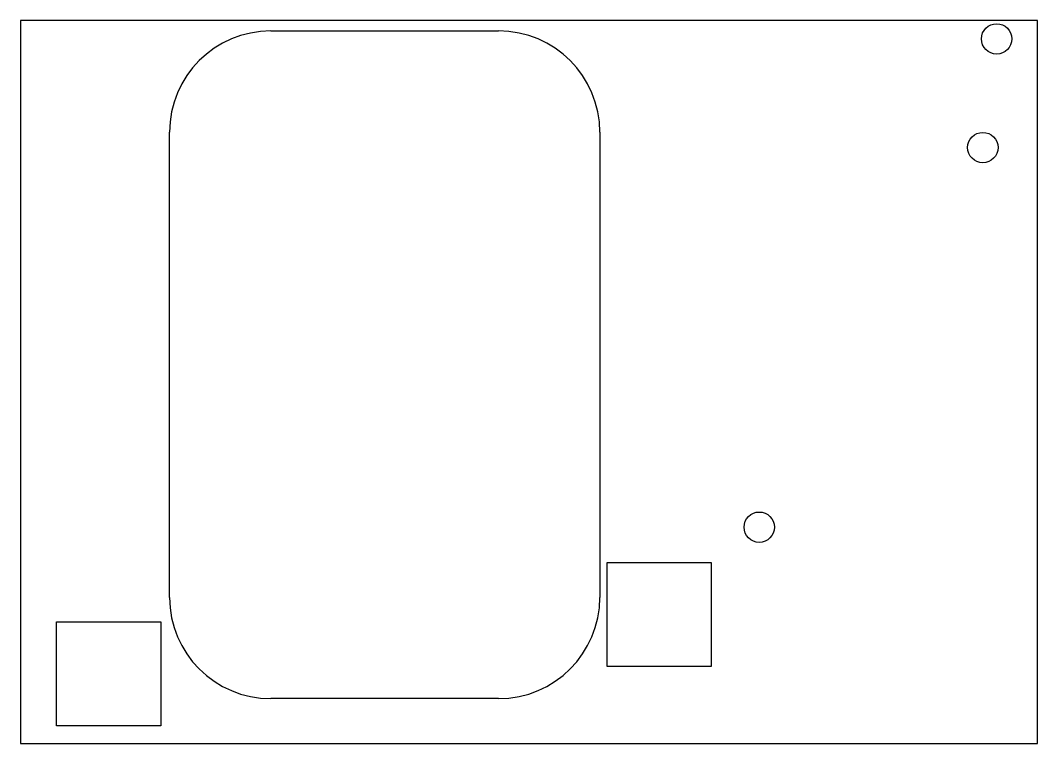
# Model space of a CAD drawing. Header units: millimetres. Extents: x 55 to 155, y 113 to 184.
import ezdxf

# ---------------------------------------------------------------- set-up
doc = ezdxf.new("R2010")
doc.units = ezdxf.units.MM
doc.layers.add('View', color=7, linetype='CONTINUOUS')

msp = doc.modelspace()

# ---------------------------------------------------------------- linework, layer by layer
at = {"layer": 'View'}
for p, q in [((54.75, 184.25), (54.75, 112.75)), ((155.25, 184.25), (54.75, 184.25)), ((155.25, 112.75), (155.25, 184.25)), ((79.487944, 183.2), (102, 183.2)), ((69.487944, 127.207649), (69.487944, 173.2)), ((112, 173.2), (112, 127.207649)), ((112.711293, 130.67308), (123.011293, 130.67308)), ((112.711293, 120.37308), (112.711293, 130.67308)), ((123.011293, 130.67308), (123.011293, 120.37308)), ((58.33, 124.8), (68.63, 124.8)), ((58.33, 114.5), (58.33, 124.8)), ((68.63, 124.8), (68.63, 114.5)), ((123.011293, 120.37308), (112.711293, 120.37308)), ((102, 117.207649), (79.487944, 117.207649)), ((68.63, 114.5), (58.33, 114.5)), ((54.75, 112.75), (155.25, 112.75))]:
    msp.add_line(p, q, dxfattribs=at)
for centre in [(151.198246, 182.417332), (149.835087, 171.674417), (127.746037, 134.149351)]:
    msp.add_circle(centre, 1.5, dxfattribs=at)
for centre, start, end in [((79.487944, 173.2), 90, 180), ((102, 173.2), 0, 90), ((79.487944, 127.207649), 180, -90), ((102, 127.207649), -90, 0)]:
    msp.add_arc(centre, 10, start, end, dxfattribs=at)

doc.saveas('drawing.dxf')
